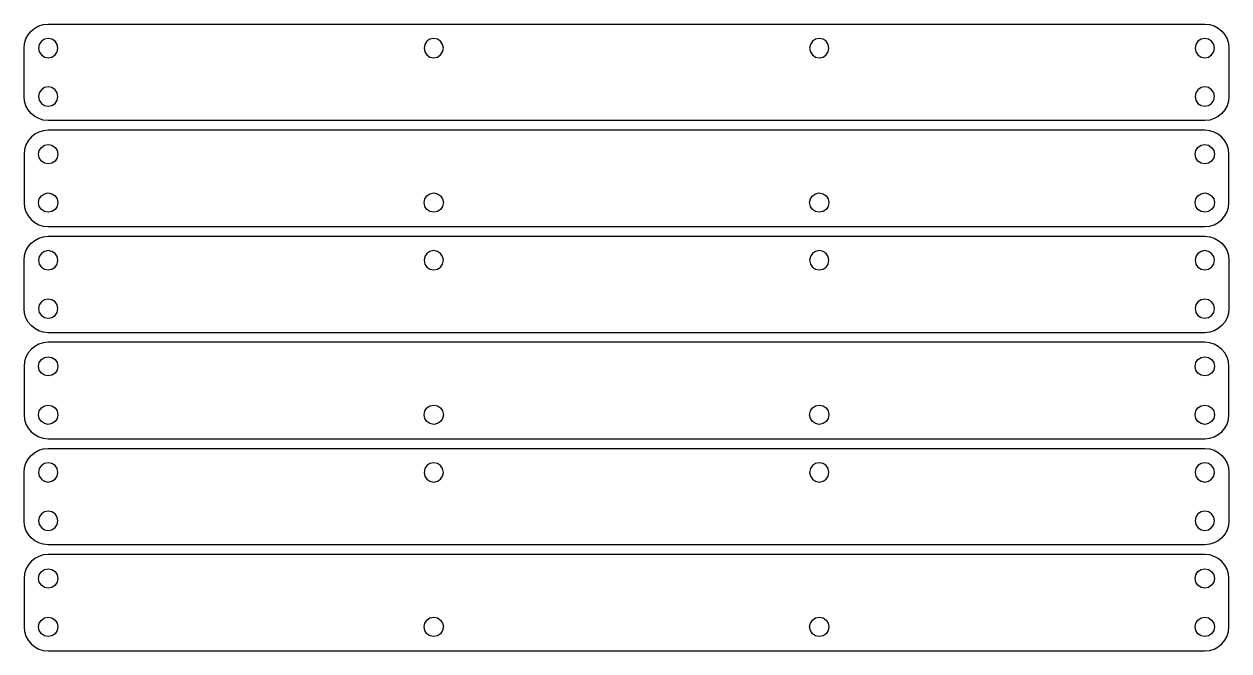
# Model space of a CAD drawing. Extents: x -1 to 936, y 295 to 752.
# Drawn here: x 278.2 to 528.2, y 489.8 to 619.8 of the extents above; entities that cross this region are included whole.
import ezdxf

# ---------------------------------------------------------------- set-up
doc = ezdxf.new("R2010")
doc.units = 0

msp = doc.modelspace()

# ---------------------------------------------------------------- linework, layer by layer
for p, q in [((278.550875, 616.782844), (279.010977, 617.632316)), ((279.010977, 617.632316), (279.62075, 618.37175)), ((279.62075, 618.37175), (280.360367, 618.98134)), ((280.360367, 618.98134), (281.21, 619.441281)), ((281.21, 619.441281), (282.14982, 619.73177)), ((282.14982, 619.73177), (283.16, 619.833)), ((283.16, 619.833), (523.159, 619.833)), ((523.159, 619.833), (524.169137, 619.73177)), ((524.169137, 619.73177), (525.108844, 619.441281)), ((525.108844, 619.441281), (525.958316, 618.98134)), ((525.958316, 618.98134), (526.69775, 618.37175)), ((526.69775, 618.37175), (527.30734, 617.632316)), ((527.30734, 617.632316), (527.767281, 616.782844)), ((278.159, 614.833), (278.260273, 615.843137)), ((278.260273, 615.843137), (278.550875, 616.782844)), ((281.317531, 615.62925), (281.16, 614.851)), ((281.746, 616.265), (281.317531, 615.62925)), ((282.381469, 616.69375), (281.746, 616.265)), ((283.16, 616.851), (282.381469, 616.69375)), ((283.93825, 616.693891), (283.16, 616.851)), ((284.574, 616.265375), (283.93825, 616.693891)), ((285.00275, 615.629672), (284.574, 616.265375)), ((285.16, 614.851), (285.00275, 615.629672)), ((361.31725, 615.62925), (361.16, 614.851)), ((361.746, 616.265), (361.31725, 615.62925)), ((362.38175, 616.69375), (361.746, 616.265)), ((363.16, 616.851), (362.38175, 616.69375)), ((363.93825, 616.693891), (363.16, 616.851)), ((364.574, 616.265375), (363.93825, 616.693891)), ((365.00275, 615.629672), (364.574, 616.265375)), ((365.16, 614.851), (365.00275, 615.629672)), ((441.317109, 615.62925), (441.16, 614.851)), ((441.745625, 616.265), (441.317109, 615.62925)), ((442.381328, 616.69375), (441.745625, 616.265)), ((443.16, 616.851), (442.381328, 616.69375)), ((443.93825, 616.693891), (443.16, 616.851)), ((444.574, 616.265375), (443.93825, 616.693891)), ((445.00275, 615.629672), (444.574, 616.265375)), ((445.16, 614.851), (445.00275, 615.629672)), ((521.317109, 615.62925), (521.16, 614.851)), ((521.745625, 616.265), (521.317109, 615.62925)), ((522.381328, 616.69375), (521.745625, 616.265)), ((523.16, 616.851), (522.381328, 616.69375)), ((523.93825, 616.693891), (523.16, 616.851)), ((524.574, 616.265375), (523.93825, 616.693891)), ((525.00275, 615.629672), (524.574, 616.265375)), ((525.16, 614.851), (525.00275, 615.629672)), ((527.767281, 616.782844), (528.05777, 615.843137)), ((528.05777, 615.843137), (528.159, 614.833)), ((278.159, 604.833), (278.159, 614.833)), ((281.16, 614.851), (281.317109, 614.07275)), ((281.317109, 614.07275), (281.745625, 613.437)), ((281.745625, 613.437), (282.381328, 613.00825)), ((282.381328, 613.00825), (283.16, 612.851)), ((283.16, 612.851), (283.93825, 613.008109)), ((283.93825, 613.008109), (284.574, 613.436625)), ((284.574, 613.436625), (285.00275, 614.072328)), ((285.00275, 614.072328), (285.16, 614.851)), ((361.16, 614.851), (361.317109, 614.07275)), ((361.317109, 614.07275), (361.745625, 613.437)), ((361.745625, 613.437), (362.381328, 613.00825)), ((362.381328, 613.00825), (363.16, 612.851)), ((363.16, 612.851), (363.938812, 613.008109)), ((363.938812, 613.008109), (364.57475, 613.436625)), ((364.57475, 613.436625), (365.003312, 614.072328)), ((365.003312, 614.072328), (365.16, 614.851)), ((441.16, 614.851), (441.317109, 614.07275)), ((441.317109, 614.07275), (441.745625, 613.437)), ((441.745625, 613.437), (442.381328, 613.00825)), ((442.381328, 613.00825), (443.16, 612.851)), ((443.16, 612.851), (443.93825, 613.008109)), ((443.93825, 613.008109), (444.574, 613.436625)), ((444.574, 613.436625), (445.00275, 614.072328)), ((445.00275, 614.072328), (445.16, 614.851)), ((521.16, 614.851), (521.317109, 614.07275)), ((521.317109, 614.07275), (521.745625, 613.437)), ((521.745625, 613.437), (522.381328, 613.00825)), ((522.381328, 613.00825), (523.16, 612.851)), ((523.16, 612.851), (523.938672, 613.008109)), ((523.938672, 613.008109), (524.574375, 613.436625)), ((524.574375, 613.436625), (525.002891, 614.072328)), ((525.002891, 614.072328), (525.16, 614.851)), ((528.159, 614.833), (528.159, 604.833)), ((281.317531, 605.59325), (281.16, 604.815)), ((281.746, 606.229), (281.317531, 605.59325)), ((282.381469, 606.65775), (281.746, 606.229)), ((283.16, 606.815), (282.381469, 606.65775)), ((283.93825, 606.65775), (283.16, 606.815)), ((284.574, 606.229), (283.93825, 606.65775)), ((285.00275, 605.59325), (284.574, 606.229)), ((285.16, 604.815), (285.00275, 605.59325)), ((521.317109, 605.59325), (521.16, 604.815)), ((521.745625, 606.229), (521.317109, 605.59325)), ((522.381328, 606.65775), (521.745625, 606.229)), ((523.16, 606.815), (522.381328, 606.65775)), ((523.93825, 606.65775), (523.16, 606.815)), ((524.574, 606.229), (523.93825, 606.65775)), ((525.00275, 605.59325), (524.574, 606.229)), ((525.16, 604.815), (525.00275, 605.59325)), ((278.260273, 603.822863), (278.159, 604.833)), ((278.550875, 602.883156), (278.260273, 603.822863)), ((279.010977, 602.033684), (278.550875, 602.883156)), ((281.16, 604.815), (281.317109, 604.036328)), ((281.317109, 604.036328), (281.745625, 603.400625)), ((281.745625, 603.400625), (282.381328, 602.972109)), ((282.381328, 602.972109), (283.16, 602.815)), ((283.16, 602.815), (283.93825, 602.972109)), ((283.93825, 602.972109), (284.574, 603.400625)), ((284.574, 603.400625), (285.00275, 604.036328)), ((285.00275, 604.036328), (285.16, 604.815)), ((521.16, 604.815), (521.317109, 604.036328)), ((521.317109, 604.036328), (521.745625, 603.400625)), ((521.745625, 603.400625), (522.381328, 602.972109)), ((522.381328, 602.972109), (523.16, 602.815)), ((523.16, 602.815), (523.938672, 602.972109)), ((523.938672, 602.972109), (524.574375, 603.400625)), ((524.574375, 603.400625), (525.002891, 604.036328)), ((525.002891, 604.036328), (525.16, 604.815)), ((527.767281, 602.883156), (527.30734, 602.033684)), ((528.05777, 603.822863), (527.767281, 602.883156)), ((528.159, 604.833), (528.05777, 603.822863)), ((279.62075, 601.29425), (279.010977, 602.033684)), ((280.360367, 600.68466), (279.62075, 601.29425)), ((281.21, 600.224719), (280.360367, 600.68466)), ((282.14982, 599.93423), (281.21, 600.224719)), ((525.108844, 600.224719), (524.169137, 599.93423)), ((525.958316, 600.68466), (525.108844, 600.224719)), ((526.69775, 601.29425), (525.958316, 600.68466)), ((527.30734, 602.033684), (526.69775, 601.29425)), ((282.14982, 597.731812), (281.21, 597.441437)), ((283.16, 599.833), (282.14982, 599.93423)), ((283.16, 597.833), (282.14982, 597.731812)), ((523.159, 599.833), (283.16, 599.833)), ((523.159, 597.833), (283.16, 597.833)), ((524.169137, 599.93423), (523.159, 599.833)), ((524.169137, 597.731812), (523.159, 597.833)), ((525.108844, 597.441437), (524.169137, 597.731812)), ((279.010977, 595.633), (278.550875, 594.783688)), ((279.62075, 596.37225), (279.010977, 595.633)), ((280.360367, 596.981656), (279.62075, 596.37225)), ((281.21, 597.441437), (280.360367, 596.981656)), ((525.958316, 596.981656), (525.108844, 597.441437)), ((526.69775, 596.37225), (525.958316, 596.981656)), ((527.30734, 595.633), (526.69775, 596.37225)), ((527.767281, 594.783688), (527.30734, 595.633)), ((278.260273, 593.844094), (278.159, 592.834)), ((278.159, 592.834), (278.159, 582.834)), ((278.550875, 594.783688), (278.260273, 593.844094)), ((281.16, 592.852), (281.317109, 593.630672)), ((281.317531, 592.07375), (281.16, 592.852)), ((281.317109, 593.630672), (281.745625, 594.266375)), ((281.745625, 594.266375), (282.381328, 594.694891)), ((282.381328, 594.694891), (283.16, 594.852)), ((283.16, 594.852), (283.93825, 594.694891)), ((283.93825, 594.694891), (284.574, 594.266375)), ((284.574, 594.266375), (285.00275, 593.630672)), ((285.00275, 593.630672), (285.16, 592.852)), ((285.16, 592.852), (285.00275, 592.07375)), ((521.16, 592.852), (521.317109, 593.630672)), ((521.317109, 592.07375), (521.16, 592.852)), ((521.317109, 593.630672), (521.745625, 594.266375)), ((521.745625, 594.266375), (522.381328, 594.694891)), ((522.381328, 594.694891), (523.16, 594.852)), ((523.16, 594.852), (523.938672, 594.694891)), ((523.938672, 594.694891), (524.574375, 594.266375)), ((524.574375, 594.266375), (525.002891, 593.630672)), ((525.16, 592.852), (525.00275, 592.07375)), ((525.002891, 593.630672), (525.16, 592.852)), ((528.05777, 593.844094), (527.767281, 594.783688)), ((528.159, 592.834), (528.05777, 593.844094)), ((528.159, 582.834), (528.159, 592.834)), ((281.746, 591.438), (281.317531, 592.07375)), ((282.381469, 591.00925), (281.746, 591.438)), ((283.16, 590.852), (282.381469, 591.00925)), ((283.93825, 591.00925), (283.16, 590.852)), ((284.574, 591.438), (283.93825, 591.00925)), ((285.00275, 592.07375), (284.574, 591.438)), ((521.745625, 591.438), (521.317109, 592.07375)), ((522.381328, 591.00925), (521.745625, 591.438)), ((523.16, 590.852), (522.381328, 591.00925)), ((523.93825, 591.00925), (523.16, 590.852)), ((524.574, 591.438), (523.93825, 591.00925)), ((525.00275, 592.07375), (524.574, 591.438)), ((278.159, 582.834), (278.260273, 581.823863)), ((281.16, 582.816), (281.317109, 583.59425)), ((281.317531, 582.03775), (281.16, 582.816)), ((281.317109, 583.59425), (281.745625, 584.23)), ((281.745625, 584.23), (282.381328, 584.65875)), ((282.381328, 584.65875), (283.16, 584.816)), ((283.16, 584.816), (283.93825, 584.658891)), ((283.93825, 584.658891), (284.574, 584.230375)), ((284.574, 584.230375), (285.00275, 583.594672)), ((285.00275, 583.594672), (285.16, 582.816)), ((285.16, 582.816), (285.00275, 582.037328)), ((361.16, 582.816), (361.317109, 583.59425)), ((361.31725, 582.03775), (361.16, 582.816)), ((361.317109, 583.59425), (361.745625, 584.23)), ((361.745625, 584.23), (362.381328, 584.65875)), ((362.381328, 584.65875), (363.16, 584.816)), ((363.16, 584.816), (363.938812, 584.658891)), ((363.938812, 584.658891), (364.57475, 584.230375)), ((364.57475, 584.230375), (365.003312, 583.594672)), ((365.16, 582.816), (365.00275, 582.037328)), ((365.003312, 583.594672), (365.16, 582.816)), ((441.16, 582.816), (441.317109, 583.59425)), ((441.317109, 582.03775), (441.16, 582.816)), ((441.317109, 583.59425), (441.745625, 584.23)), ((441.745625, 584.23), (442.381328, 584.65875)), ((442.381328, 584.65875), (443.16, 584.816)), ((443.16, 584.816), (443.93825, 584.658891)), ((443.93825, 584.658891), (444.574, 584.230375)), ((444.574, 584.230375), (445.00275, 583.594672)), ((445.00275, 583.594672), (445.16, 582.816)), ((445.16, 582.816), (445.00275, 582.037328)), ((521.16, 582.816), (521.317109, 583.59425)), ((521.317109, 582.03775), (521.16, 582.816)), ((521.317109, 583.59425), (521.745625, 584.23)), ((521.745625, 584.23), (522.381328, 584.65875)), ((522.381328, 584.65875), (523.16, 584.816)), ((523.16, 584.816), (523.938672, 584.658891)), ((523.938672, 584.658891), (524.574375, 584.230375)), ((524.574375, 584.230375), (525.002891, 583.594672)), ((525.16, 582.816), (525.00275, 582.037328)), ((525.002891, 583.594672), (525.16, 582.816)), ((528.05777, 581.823863), (528.159, 582.834)), ((278.260273, 581.823863), (278.550875, 580.884156)), ((278.550875, 580.884156), (279.010977, 580.034684)), ((279.010977, 580.034684), (279.62075, 579.29525)), ((281.746, 581.402), (281.317531, 582.03775)), ((282.381469, 580.97325), (281.746, 581.402)), ((283.16, 580.816), (282.381469, 580.97325)), ((283.93825, 580.973109), (283.16, 580.816)), ((284.574, 581.401625), (283.93825, 580.973109)), ((285.00275, 582.037328), (284.574, 581.401625)), ((361.746, 581.402), (361.31725, 582.03775)), ((362.38175, 580.97325), (361.746, 581.402)), ((363.16, 580.816), (362.38175, 580.97325)), ((363.93825, 580.973109), (363.16, 580.816)), ((364.574, 581.401625), (363.93825, 580.973109)), ((365.00275, 582.037328), (364.574, 581.401625)), ((441.745625, 581.402), (441.317109, 582.03775)), ((442.381328, 580.97325), (441.745625, 581.402)), ((443.16, 580.816), (442.381328, 580.97325)), ((443.93825, 580.973109), (443.16, 580.816)), ((444.574, 581.401625), (443.93825, 580.973109)), ((445.00275, 582.037328), (444.574, 581.401625)), ((521.745625, 581.402), (521.317109, 582.03775)), ((522.381328, 580.97325), (521.745625, 581.402)), ((523.16, 580.816), (522.381328, 580.97325)), ((523.93825, 580.973109), (523.16, 580.816)), ((524.574, 581.401625), (523.93825, 580.973109)), ((525.00275, 582.037328), (524.574, 581.401625)), ((526.69775, 579.29525), (527.30734, 580.034684)), ((527.30734, 580.034684), (527.767281, 580.884156)), ((527.767281, 580.884156), (528.05777, 581.823863)), ((279.62075, 579.29525), (280.360367, 578.68566)), ((280.360367, 578.68566), (281.21, 578.225719)), ((281.21, 578.225719), (282.14982, 577.93523)), ((282.14982, 577.93523), (283.16, 577.834)), ((283.16, 577.834), (523.159, 577.834)), ((523.159, 577.834), (524.169137, 577.93523)), ((524.169137, 577.93523), (525.108844, 578.225719)), ((525.108844, 578.225719), (525.958316, 578.68566)), ((525.958316, 578.68566), (526.69775, 579.29525)), ((280.360367, 574.98134), (281.21, 575.441281)), ((281.21, 575.441281), (282.14982, 575.73177)), ((282.14982, 575.73177), (283.16, 575.833)), ((283.16, 575.833), (523.159, 575.833)), ((523.159, 575.833), (524.169137, 575.73177)), ((524.169137, 575.73177), (525.108844, 575.441281)), ((525.108844, 575.441281), (525.958316, 574.98134)), ((278.260273, 571.843137), (278.550875, 572.782844)), ((278.550875, 572.782844), (279.010977, 573.632316)), ((279.010977, 573.632316), (279.62075, 574.37175)), ((279.62075, 574.37175), (280.360367, 574.98134)), ((282.381469, 572.69375), (281.746, 572.265)), ((283.16, 572.851), (282.381469, 572.69375)), ((283.93825, 572.693891), (283.16, 572.851)), ((284.574, 572.265375), (283.93825, 572.693891)), ((362.38175, 572.69375), (361.746, 572.265)), ((363.16, 572.851), (362.38175, 572.69375)), ((363.93825, 572.693891), (363.16, 572.851)), ((364.574, 572.265375), (363.93825, 572.693891)), ((442.381328, 572.69375), (441.745625, 572.265)), ((443.16, 572.851), (442.381328, 572.69375)), ((443.93825, 572.693891), (443.16, 572.851)), ((444.574, 572.265375), (443.93825, 572.693891)), ((522.381328, 572.69375), (521.745625, 572.265)), ((523.16, 572.851), (522.381328, 572.69375)), ((523.93825, 572.693891), (523.16, 572.851)), ((524.574, 572.265375), (523.93825, 572.693891)), ((525.958316, 574.98134), (526.69775, 574.37175)), ((526.69775, 574.37175), (527.30734, 573.632316)), ((527.30734, 573.632316), (527.767281, 572.782844)), ((527.767281, 572.782844), (528.05777, 571.843137)), ((278.159, 570.833), (278.260273, 571.843137)), ((278.159, 560.833), (278.159, 570.833)), ((281.317531, 571.62925), (281.16, 570.851)), ((281.16, 570.851), (281.317109, 570.07275)), ((281.317109, 570.07275), (281.745625, 569.437)), ((281.746, 572.265), (281.317531, 571.62925)), ((285.00275, 571.629672), (284.574, 572.265375)), ((284.574, 569.436625), (285.00275, 570.072328)), ((285.16, 570.851), (285.00275, 571.629672)), ((285.00275, 570.072328), (285.16, 570.851)), ((361.31725, 571.62925), (361.16, 570.851)), ((361.16, 570.851), (361.317109, 570.07275)), ((361.317109, 570.07275), (361.745625, 569.437)), ((361.746, 572.265), (361.31725, 571.62925)), ((365.00275, 571.629672), (364.574, 572.265375)), ((364.57475, 569.436625), (365.003312, 570.072328)), ((365.16, 570.851), (365.00275, 571.629672)), ((365.003312, 570.072328), (365.16, 570.851)), ((441.317109, 571.62925), (441.16, 570.851)), ((441.16, 570.851), (441.317109, 570.07275)), ((441.745625, 572.265), (441.317109, 571.62925)), ((441.317109, 570.07275), (441.745625, 569.437)), ((445.00275, 571.629672), (444.574, 572.265375)), ((444.574, 569.436625), (445.00275, 570.072328)), ((445.16, 570.851), (445.00275, 571.629672)), ((445.00275, 570.072328), (445.16, 570.851)), ((521.317109, 571.62925), (521.16, 570.851)), ((521.16, 570.851), (521.317109, 570.07275)), ((521.745625, 572.265), (521.317109, 571.62925)), ((521.317109, 570.07275), (521.745625, 569.437)), ((525.00275, 571.629672), (524.574, 572.265375)), ((524.574, 569.436625), (525.00275, 570.072328)), ((525.16, 570.851), (525.00275, 571.629672)), ((525.00275, 570.072328), (525.16, 570.851)), ((528.05777, 571.843137), (528.159, 570.833)), ((528.159, 570.833), (528.159, 560.833)), ((281.745625, 569.437), (282.381328, 569.00825)), ((282.381328, 569.00825), (283.16, 568.851)), ((283.16, 568.851), (283.93825, 569.008109)), ((283.93825, 569.008109), (284.574, 569.436625)), ((361.745625, 569.437), (362.381328, 569.00825)), ((362.381328, 569.00825), (363.16, 568.851)), ((363.16, 568.851), (363.938812, 569.008109)), ((363.938812, 569.008109), (364.57475, 569.436625)), ((441.745625, 569.437), (442.381328, 569.00825)), ((442.381328, 569.00825), (443.16, 568.851)), ((443.16, 568.851), (443.93825, 569.008109)), ((443.93825, 569.008109), (444.574, 569.436625)), ((521.745625, 569.437), (522.381328, 569.00825)), ((522.381328, 569.00825), (523.16, 568.851)), ((523.16, 568.851), (523.93825, 569.008109)), ((523.93825, 569.008109), (524.574, 569.436625)), ((282.381469, 562.657891), (281.746, 562.229375)), ((283.16, 562.815), (282.381469, 562.657891)), ((283.93825, 562.657891), (283.16, 562.815)), ((284.574, 562.229375), (283.93825, 562.657891)), ((522.381328, 562.657891), (521.745625, 562.229375)), ((523.16, 562.815), (522.381328, 562.657891)), ((523.93825, 562.657891), (523.16, 562.815)), ((524.574, 562.229375), (523.93825, 562.657891)), ((278.260273, 559.822906), (278.159, 560.833)), ((281.317531, 561.593672), (281.16, 560.815)), ((281.16, 560.815), (281.317109, 560.03675)), ((281.317109, 560.03675), (281.745625, 559.401)), ((281.746, 562.229375), (281.317531, 561.593672)), ((285.00275, 561.593672), (284.574, 562.229375)), ((284.574, 559.400625), (285.00275, 560.036328)), ((285.16, 560.815), (285.00275, 561.593672)), ((285.00275, 560.036328), (285.16, 560.815)), ((521.317109, 561.593672), (521.16, 560.815)), ((521.16, 560.815), (521.317109, 560.03675)), ((521.745625, 562.229375), (521.317109, 561.593672)), ((521.317109, 560.03675), (521.745625, 559.401)), ((525.00275, 561.593672), (524.574, 562.229375)), ((524.574, 559.400625), (525.00275, 560.036328)), ((525.16, 560.815), (525.00275, 561.593672)), ((525.00275, 560.036328), (525.16, 560.815)), ((528.159, 560.833), (528.05777, 559.822906)), ((278.550875, 558.883312), (278.260273, 559.822906)), ((279.010977, 558.034), (278.550875, 558.883312)), ((279.62075, 557.29475), (279.010977, 558.034)), ((281.745625, 559.401), (282.381328, 558.97225)), ((282.381328, 558.97225), (283.16, 558.815)), ((283.16, 558.815), (283.93825, 558.972109)), ((283.93825, 558.972109), (284.574, 559.400625)), ((521.745625, 559.401), (522.381328, 558.97225)), ((522.381328, 558.97225), (523.16, 558.815)), ((523.16, 558.815), (523.93825, 558.972109)), ((523.93825, 558.972109), (524.574, 559.400625)), ((527.30734, 558.034), (526.69775, 557.29475)), ((527.767281, 558.883312), (527.30734, 558.034)), ((528.05777, 559.822906), (527.767281, 558.883312)), ((280.360367, 556.685344), (279.62075, 557.29475)), ((281.21, 556.225563), (280.360367, 556.685344)), ((282.14982, 555.935187), (281.21, 556.225563)), ((283.16, 555.834), (282.14982, 555.935187)), ((523.159, 555.834), (283.16, 555.834)), ((524.169137, 555.935187), (523.159, 555.834)), ((525.108844, 556.225563), (524.169137, 555.935187)), ((525.958316, 556.685344), (525.108844, 556.225563)), ((526.69775, 557.29475), (525.958316, 556.685344)), ((280.360367, 552.98234), (279.62075, 552.37275)), ((281.21, 553.442281), (280.360367, 552.98234)), ((282.14982, 553.73277), (281.21, 553.442281)), ((283.16, 553.834), (282.14982, 553.73277)), ((523.159, 553.834), (283.16, 553.834)), ((524.169137, 553.73277), (523.159, 553.834)), ((525.108844, 553.442281), (524.169137, 553.73277)), ((525.958316, 552.98234), (525.108844, 553.442281)), ((526.69775, 552.37275), (525.958316, 552.98234)), ((278.550875, 550.783844), (278.260273, 549.844137)), ((279.010977, 551.633316), (278.550875, 550.783844)), ((279.62075, 552.37275), (279.010977, 551.633316)), ((281.317109, 549.630672), (281.745625, 550.266375)), ((281.745625, 550.266375), (282.381328, 550.694891)), ((282.381328, 550.694891), (283.16, 550.852)), ((283.16, 550.852), (283.93825, 550.694891)), ((283.93825, 550.694891), (284.574, 550.266375)), ((284.574, 550.266375), (285.00275, 549.630672)), ((521.317109, 549.630672), (521.745625, 550.266375)), ((521.745625, 550.266375), (522.381328, 550.694891)), ((522.381328, 550.694891), (523.16, 550.852)), ((523.16, 550.852), (523.93825, 550.694891)), ((523.93825, 550.694891), (524.574, 550.266375)), ((524.574, 550.266375), (525.00275, 549.630672)), ((527.30734, 551.633316), (526.69775, 552.37275)), ((527.767281, 550.783844), (527.30734, 551.633316)), ((528.05777, 549.844137), (527.767281, 550.783844)), ((278.260273, 549.844137), (278.159, 548.834)), ((278.159, 548.834), (278.159, 538.834)), ((281.16, 548.852), (281.317109, 549.630672)), ((281.317531, 548.07375), (281.16, 548.852)), ((281.746, 547.438), (281.317531, 548.07375)), ((285.00275, 548.07375), (284.574, 547.438)), ((285.00275, 549.630672), (285.16, 548.852)), ((285.16, 548.852), (285.00275, 548.07375)), ((521.16, 548.852), (521.317109, 549.630672)), ((521.317109, 548.07375), (521.16, 548.852)), ((521.745625, 547.438), (521.317109, 548.07375)), ((525.00275, 548.07375), (524.574, 547.438)), ((525.00275, 549.630672), (525.16, 548.852)), ((525.16, 548.852), (525.00275, 548.07375)), ((528.159, 548.834), (528.05777, 549.844137)), ((528.159, 538.834), (528.159, 548.834)), ((282.381469, 547.00925), (281.746, 547.438)), ((283.16, 546.852), (282.381469, 547.00925)), ((283.93825, 547.00925), (283.16, 546.852)), ((284.574, 547.438), (283.93825, 547.00925)), ((522.381328, 547.00925), (521.745625, 547.438)), ((523.16, 546.852), (522.381328, 547.00925)), ((523.93825, 547.00925), (523.16, 546.852)), ((524.574, 547.438), (523.93825, 547.00925)), ((281.317109, 539.594672), (281.745625, 540.230375)), ((281.745625, 540.230375), (282.381328, 540.658891)), ((282.381328, 540.658891), (283.16, 540.816)), ((283.16, 540.816), (283.93825, 540.658891)), ((283.93825, 540.658891), (284.574, 540.230375)), ((284.574, 540.230375), (285.00275, 539.594672)), ((361.317109, 539.594672), (361.745625, 540.230375)), ((361.745625, 540.230375), (362.381328, 540.658891)), ((362.381328, 540.658891), (363.16, 540.816)), ((363.16, 540.816), (363.938812, 540.658891)), ((363.938812, 540.658891), (364.57475, 540.230375)), ((364.57475, 540.230375), (365.003312, 539.594672)), ((441.317109, 539.594672), (441.745625, 540.230375)), ((441.745625, 540.230375), (442.381328, 540.658891)), ((442.381328, 540.658891), (443.16, 540.816)), ((443.16, 540.816), (443.93825, 540.658891)), ((443.93825, 540.658891), (444.574, 540.230375)), ((444.574, 540.230375), (445.00275, 539.594672)), ((521.317109, 539.594672), (521.745625, 540.230375)), ((521.745625, 540.230375), (522.381328, 540.658891)), ((522.381328, 540.658891), (523.16, 540.816)), ((523.16, 540.816), (523.93825, 540.658891)), ((523.93825, 540.658891), (524.574, 540.230375)), ((524.574, 540.230375), (525.00275, 539.594672)), ((278.159, 538.834), (278.260273, 537.823863)), ((278.260273, 537.823863), (278.550875, 536.884156)), ((281.16, 538.816), (281.317109, 539.594672)), ((281.317531, 538.03775), (281.16, 538.816)), ((281.746, 537.402), (281.317531, 538.03775)), ((285.00275, 538.03775), (284.574, 537.402)), ((285.00275, 539.594672), (285.16, 538.816)), ((285.16, 538.816), (285.00275, 538.03775)), ((361.16, 538.816), (361.317109, 539.594672)), ((361.31725, 538.03775), (361.16, 538.816)), ((361.746, 537.402), (361.31725, 538.03775)), ((365.00275, 538.03775), (364.574, 537.402)), ((365.16, 538.816), (365.00275, 538.03775)), ((365.003312, 539.594672), (365.16, 538.816)), ((441.16, 538.816), (441.317109, 539.594672)), ((441.317109, 538.03775), (441.16, 538.816)), ((441.745625, 537.402), (441.317109, 538.03775)), ((445.00275, 538.03775), (444.574, 537.402)), ((445.00275, 539.594672), (445.16, 538.816)), ((445.16, 538.816), (445.00275, 538.03775)), ((521.16, 538.816), (521.317109, 539.594672)), ((521.317109, 538.03775), (521.16, 538.816)), ((521.745625, 537.402), (521.317109, 538.03775)), ((525.00275, 538.03775), (524.574, 537.402)), ((525.00275, 539.594672), (525.16, 538.816)), ((525.16, 538.816), (525.00275, 538.03775)), ((527.767281, 536.884156), (528.05777, 537.823863)), ((528.05777, 537.823863), (528.159, 538.834)), ((278.550875, 536.884156), (279.010977, 536.034684)), ((279.010977, 536.034684), (279.62075, 535.29525)), ((279.62075, 535.29525), (280.360367, 534.68566)), ((282.381469, 536.97325), (281.746, 537.402)), ((283.16, 536.816), (282.381469, 536.97325)), ((283.93825, 536.97325), (283.16, 536.816)), ((284.574, 537.402), (283.93825, 536.97325)), ((362.38175, 536.97325), (361.746, 537.402)), ((363.16, 536.816), (362.38175, 536.97325)), ((363.93825, 536.97325), (363.16, 536.816)), ((364.574, 537.402), (363.93825, 536.97325)), ((442.381328, 536.97325), (441.745625, 537.402)), ((443.16, 536.816), (442.381328, 536.97325)), ((443.93825, 536.97325), (443.16, 536.816)), ((444.574, 537.402), (443.93825, 536.97325)), ((522.381328, 536.97325), (521.745625, 537.402)), ((523.16, 536.816), (522.381328, 536.97325)), ((523.93825, 536.97325), (523.16, 536.816)), ((524.574, 537.402), (523.93825, 536.97325)), ((525.958316, 534.68566), (526.69775, 535.29525)), ((526.69775, 535.29525), (527.30734, 536.034684)), ((527.30734, 536.034684), (527.767281, 536.884156)), ((280.360367, 534.68566), (281.21, 534.225719)), ((281.21, 534.225719), (282.14982, 533.93523)), ((282.14982, 533.93523), (283.16, 533.834)), ((283.16, 533.834), (523.159, 533.834)), ((523.159, 533.834), (524.169137, 533.93523)), ((524.169137, 533.93523), (525.108844, 534.225719)), ((525.108844, 534.225719), (525.958316, 534.68566)), ((279.010977, 529.632316), (279.62075, 530.37175)), ((279.62075, 530.37175), (280.360367, 530.98134)), ((280.360367, 530.98134), (281.21, 531.441281)), ((281.21, 531.441281), (282.14982, 531.73177)), ((282.14982, 531.73177), (283.16, 531.833)), ((283.16, 531.833), (523.159, 531.833)), ((523.159, 531.833), (524.169137, 531.73177)), ((524.169137, 531.73177), (525.108844, 531.441281)), ((525.108844, 531.441281), (525.958316, 530.98134)), ((525.958316, 530.98134), (526.69775, 530.37175)), ((526.69775, 530.37175), (527.30734, 529.632316)), ((278.159, 526.833), (278.260273, 527.843137)), ((278.260273, 527.843137), (278.550875, 528.782844)), ((278.550875, 528.782844), (279.010977, 529.632316)), ((281.317531, 527.62925), (281.16, 526.851)), ((281.746, 528.265), (281.317531, 527.62925)), ((282.381469, 528.69375), (281.746, 528.265)), ((283.16, 528.851), (282.381469, 528.69375)), ((283.93825, 528.693891), (283.16, 528.851)), ((284.574, 528.265375), (283.93825, 528.693891)), ((285.00275, 527.629672), (284.574, 528.265375)), ((285.16, 526.851), (285.00275, 527.629672)), ((361.31725, 527.62925), (361.16, 526.851)), ((361.746, 528.265), (361.31725, 527.62925)), ((362.38175, 528.69375), (361.746, 528.265)), ((363.16, 528.851), (362.38175, 528.69375)), ((363.93825, 528.693891), (363.16, 528.851)), ((364.574, 528.265375), (363.93825, 528.693891)), ((365.00275, 527.629672), (364.574, 528.265375)), ((365.16, 526.851), (365.00275, 527.629672)), ((441.317109, 527.62925), (441.16, 526.851)), ((441.745625, 528.265), (441.317109, 527.62925)), ((442.381328, 528.69375), (441.745625, 528.265)), ((443.16, 528.851), (442.381328, 528.69375)), ((443.93825, 528.693891), (443.16, 528.851)), ((444.574, 528.265375), (443.93825, 528.693891)), ((445.00275, 527.629672), (444.574, 528.265375)), ((445.16, 526.851), (445.00275, 527.629672)), ((521.317109, 527.62925), (521.16, 526.851)), ((521.745625, 528.265), (521.317109, 527.62925)), ((522.381328, 528.69375), (521.745625, 528.265)), ((523.16, 528.851), (522.381328, 528.69375)), ((523.93825, 528.693891), (523.16, 528.851)), ((524.574, 528.265375), (523.93825, 528.693891)), ((525.00275, 527.629672), (524.574, 528.265375)), ((525.16, 526.851), (525.00275, 527.629672)), ((527.30734, 529.632316), (527.767281, 528.782844)), ((527.767281, 528.782844), (528.05777, 527.843137)), ((528.05777, 527.843137), (528.159, 526.833)), ((278.159, 516.833), (278.159, 526.833)), ((281.16, 526.851), (281.317109, 526.07275)), ((281.317109, 526.07275), (281.745625, 525.437)), ((281.745625, 525.437), (282.381328, 525.00825)), ((282.381328, 525.00825), (283.16, 524.851)), ((283.16, 524.851), (283.93825, 525.008109)), ((283.93825, 525.008109), (284.574, 525.436625)), ((284.574, 525.436625), (285.00275, 526.072328)), ((285.00275, 526.072328), (285.16, 526.851)), ((361.16, 526.851), (361.317109, 526.07275)), ((361.317109, 526.07275), (361.745625, 525.437)), ((361.745625, 525.437), (362.381328, 525.00825)), ((362.381328, 525.00825), (363.16, 524.851)), ((363.16, 524.851), (363.938812, 525.008109)), ((363.938812, 525.008109), (364.57475, 525.436625)), ((364.57475, 525.436625), (365.003312, 526.072328)), ((365.003312, 526.072328), (365.16, 526.851)), ((441.16, 526.851), (441.317109, 526.07275)), ((441.317109, 526.07275), (441.745625, 525.437)), ((441.745625, 525.437), (442.381328, 525.00825)), ((442.381328, 525.00825), (443.16, 524.851)), ((443.16, 524.851), (443.93825, 525.008109)), ((443.93825, 525.008109), (444.574, 525.436625)), ((444.574, 525.436625), (445.00275, 526.072328)), ((445.00275, 526.072328), (445.16, 526.851)), ((521.16, 526.851), (521.317109, 526.07275)), ((521.317109, 526.07275), (521.745625, 525.437)), ((521.745625, 525.437), (522.381328, 525.00825)), ((522.381328, 525.00825), (523.16, 524.851)), ((523.16, 524.851), (523.93825, 525.008109)), ((523.93825, 525.008109), (524.574, 525.436625)), ((524.574, 525.436625), (525.00275, 526.072328)), ((525.00275, 526.072328), (525.16, 526.851)), ((528.159, 526.833), (528.159, 516.833)), ((281.317531, 517.59325), (281.16, 516.815)), ((281.746, 518.229), (281.317531, 517.59325)), ((282.381469, 518.65775), (281.746, 518.229)), ((283.16, 518.815), (282.381469, 518.65775)), ((283.93825, 518.65775), (283.16, 518.815)), ((284.574, 518.229), (283.93825, 518.65775)), ((285.00275, 517.59325), (284.574, 518.229)), ((285.16, 516.815), (285.00275, 517.59325)), ((521.317109, 517.59325), (521.16, 516.815)), ((521.745625, 518.229), (521.317109, 517.59325)), ((522.381328, 518.65775), (521.745625, 518.229)), ((523.16, 518.815), (522.381328, 518.65775)), ((523.93825, 518.65775), (523.16, 518.815)), ((524.574, 518.229), (523.93825, 518.65775)), ((525.00275, 517.59325), (524.574, 518.229)), ((525.16, 516.815), (525.00275, 517.59325)), ((278.260273, 515.822906), (278.159, 516.833)), ((278.550875, 514.883312), (278.260273, 515.822906)), ((281.16, 516.815), (281.317109, 516.036328)), ((281.317109, 516.036328), (281.745625, 515.400625)), ((281.745625, 515.400625), (282.381328, 514.972109)), ((283.93825, 514.972109), (284.574, 515.400625)), ((284.574, 515.400625), (285.00275, 516.036328)), ((285.00275, 516.036328), (285.16, 516.815)), ((521.16, 516.815), (521.317109, 516.036328)), ((521.317109, 516.036328), (521.745625, 515.400625)), ((521.745625, 515.400625), (522.381328, 514.972109)), ((523.93825, 514.972109), (524.574, 515.400625)), ((524.574, 515.400625), (525.00275, 516.036328)), ((525.00275, 516.036328), (525.16, 516.815)), ((528.05777, 515.822906), (527.767281, 514.883312)), ((528.159, 516.833), (528.05777, 515.822906)), ((279.010977, 514.034), (278.550875, 514.883312)), ((279.62075, 513.29475), (279.010977, 514.034)), ((280.360367, 512.685344), (279.62075, 513.29475)), ((281.21, 512.225563), (280.360367, 512.685344)), ((282.381328, 514.972109), (283.16, 514.815)), ((283.16, 514.815), (283.93825, 514.972109)), ((522.381328, 514.972109), (523.16, 514.815)), ((523.16, 514.815), (523.93825, 514.972109)), ((525.958316, 512.685344), (525.108844, 512.225563)), ((526.69775, 513.29475), (525.958316, 512.685344)), ((527.30734, 514.034), (526.69775, 513.29475)), ((527.767281, 514.883312), (527.30734, 514.034)), ((282.14982, 511.935188), (281.21, 512.225563)), ((283.16, 511.834), (282.14982, 511.935188)), ((523.159, 511.834), (283.16, 511.834)), ((524.169137, 511.935188), (523.159, 511.834)), ((525.108844, 512.225563), (524.169137, 511.935188)), ((279.010977, 507.633316), (278.550875, 506.783844)), ((279.62075, 508.37275), (279.010977, 507.633316)), ((280.360367, 508.98234), (279.62075, 508.37275)), ((281.21, 509.442281), (280.360367, 508.98234)), ((282.14982, 509.73277), (281.21, 509.442281)), ((283.16, 509.834), (282.14982, 509.73277)), ((523.159, 509.834), (283.16, 509.834)), ((524.169137, 509.73277), (523.159, 509.834)), ((525.108844, 509.442281), (524.169137, 509.73277)), ((525.958316, 508.98234), (525.108844, 509.442281)), ((526.69775, 508.37275), (525.958316, 508.98234)), ((527.30734, 507.633316), (526.69775, 508.37275)), ((527.767281, 506.783844), (527.30734, 507.633316)), ((278.260273, 505.844137), (278.159, 504.834)), ((278.550875, 506.783844), (278.260273, 505.844137)), ((281.16, 504.852), (281.317109, 505.630672)), ((281.317109, 505.630672), (281.745625, 506.266375)), ((281.745625, 506.266375), (282.381328, 506.694891)), ((282.381328, 506.694891), (283.16, 506.852)), ((283.16, 506.852), (283.93825, 506.694891)), ((283.93825, 506.694891), (284.574, 506.266375)), ((284.574, 506.266375), (285.00275, 505.630672)), ((285.00275, 505.630672), (285.16, 504.852)), ((521.16, 504.852), (521.317109, 505.630672)), ((521.317109, 505.630672), (521.745625, 506.266375)), ((521.745625, 506.266375), (522.381328, 506.694891)), ((522.381328, 506.694891), (523.16, 506.852)), ((523.16, 506.852), (523.93825, 506.694891)), ((523.93825, 506.694891), (524.574, 506.266375)), ((524.574, 506.266375), (525.00275, 505.630672)), ((525.00275, 505.630672), (525.16, 504.852)), ((528.05777, 505.844137), (527.767281, 506.783844)), ((528.159, 504.834), (528.05777, 505.844137)), ((278.159, 504.834), (278.159, 494.834)), ((281.317531, 504.07375), (281.16, 504.852)), ((281.746, 503.438), (281.317531, 504.07375)), ((282.381469, 503.00925), (281.746, 503.438)), ((283.16, 502.852), (282.381469, 503.00925)), ((283.93825, 503.00925), (283.16, 502.852)), ((284.574, 503.438), (283.93825, 503.00925)), ((285.00275, 504.07375), (284.574, 503.438)), ((285.16, 504.852), (285.00275, 504.07375)), ((521.317109, 504.07375), (521.16, 504.852)), ((521.745625, 503.438), (521.317109, 504.07375)), ((522.381328, 503.00925), (521.745625, 503.438)), ((523.16, 502.852), (522.381328, 503.00925)), ((523.93825, 503.00925), (523.16, 502.852)), ((524.574, 503.438), (523.93825, 503.00925)), ((525.00275, 504.07375), (524.574, 503.438)), ((525.16, 504.852), (525.00275, 504.07375)), ((528.159, 494.834), (528.159, 504.834)), ((281.16, 494.816), (281.317109, 495.59425)), ((281.317109, 495.59425), (281.745625, 496.23)), ((281.745625, 496.23), (282.381328, 496.65875)), ((282.381328, 496.65875), (283.16, 496.816)), ((283.16, 496.816), (283.93825, 496.658891)), ((283.93825, 496.658891), (284.574, 496.230375)), ((284.574, 496.230375), (285.00275, 495.594672)), ((285.00275, 495.594672), (285.16, 494.816)), ((361.16, 494.816), (361.317109, 495.59425)), ((361.317109, 495.59425), (361.745625, 496.23)), ((361.745625, 496.23), (362.381328, 496.65875)), ((362.381328, 496.65875), (363.16, 496.816)), ((363.16, 496.816), (363.938812, 496.658891)), ((363.938812, 496.658891), (364.57475, 496.230375)), ((364.57475, 496.230375), (365.003312, 495.594672)), ((365.003312, 495.594672), (365.16, 494.816)), ((441.16, 494.816), (441.317109, 495.59425)), ((441.317109, 495.59425), (441.745625, 496.23)), ((441.745625, 496.23), (442.381328, 496.65875)), ((442.381328, 496.65875), (443.16, 496.816)), ((443.16, 496.816), (443.93825, 496.658891)), ((443.93825, 496.658891), (444.574, 496.230375)), ((444.574, 496.230375), (445.00275, 495.594672)), ((445.00275, 495.594672), (445.16, 494.816)), ((521.16, 494.816), (521.317109, 495.59425)), ((521.317109, 495.59425), (521.745625, 496.23)), ((521.745625, 496.23), (522.381328, 496.65875)), ((522.381328, 496.65875), (523.16, 496.816)), ((523.16, 496.816), (523.93825, 496.658891)), ((523.93825, 496.658891), (524.574, 496.230375)), ((524.574, 496.230375), (525.00275, 495.594672)), ((525.00275, 495.594672), (525.16, 494.816)), ((278.159, 494.834), (278.260273, 493.823863)), ((278.260273, 493.823863), (278.550875, 492.884156)), ((278.550875, 492.884156), (279.010977, 492.034684)), ((281.317531, 494.03775), (281.16, 494.816)), ((281.746, 493.402), (281.317531, 494.03775)), ((282.381469, 492.97325), (281.746, 493.402)), ((283.16, 492.816), (282.381469, 492.97325)), ((283.93825, 492.973109), (283.16, 492.816)), ((284.574, 493.401625), (283.93825, 492.973109)), ((285.00275, 494.037328), (284.574, 493.401625)), ((285.16, 494.816), (285.00275, 494.037328)), ((361.31725, 494.03775), (361.16, 494.816)), ((361.746, 493.402), (361.31725, 494.03775)), ((362.38175, 492.97325), (361.746, 493.402)), ((363.16, 492.816), (362.38175, 492.97325)), ((363.93825, 492.973109), (363.16, 492.816)), ((364.574, 493.401625), (363.93825, 492.973109)), ((365.00275, 494.037328), (364.574, 493.401625)), ((365.16, 494.816), (365.00275, 494.037328)), ((441.317109, 494.03775), (441.16, 494.816)), ((441.745625, 493.402), (441.317109, 494.03775)), ((442.381328, 492.97325), (441.745625, 493.402)), ((443.16, 492.816), (442.381328, 492.97325)), ((443.93825, 492.973109), (443.16, 492.816)), ((444.574, 493.401625), (443.93825, 492.973109)), ((445.00275, 494.037328), (444.574, 493.401625)), ((445.16, 494.816), (445.00275, 494.037328)), ((521.317109, 494.03775), (521.16, 494.816)), ((521.745625, 493.402), (521.317109, 494.03775)), ((522.381328, 492.97325), (521.745625, 493.402)), ((523.16, 492.816), (522.381328, 492.97325)), ((523.93825, 492.973109), (523.16, 492.816)), ((524.574, 493.401625), (523.93825, 492.973109)), ((525.00275, 494.037328), (524.574, 493.401625)), ((525.16, 494.816), (525.00275, 494.037328)), ((527.30734, 492.034684), (527.767281, 492.884156)), ((527.767281, 492.884156), (528.05777, 493.823863)), ((528.05777, 493.823863), (528.159, 494.834)), ((279.010977, 492.034684), (279.62075, 491.29525)), ((279.62075, 491.29525), (280.360367, 490.68566)), ((280.360367, 490.68566), (281.21, 490.225719)), ((281.21, 490.225719), (282.14982, 489.93523)), ((524.169137, 489.93523), (525.108844, 490.225719)), ((525.108844, 490.225719), (525.958316, 490.68566)), ((525.958316, 490.68566), (526.69775, 491.29525)), ((526.69775, 491.29525), (527.30734, 492.034684)), ((282.14982, 489.93523), (283.16, 489.834)), ((283.16, 489.834), (523.159, 489.834)), ((523.159, 489.834), (524.169137, 489.93523))]:
    msp.add_line(p, q)

doc.saveas('drawing.dxf')
